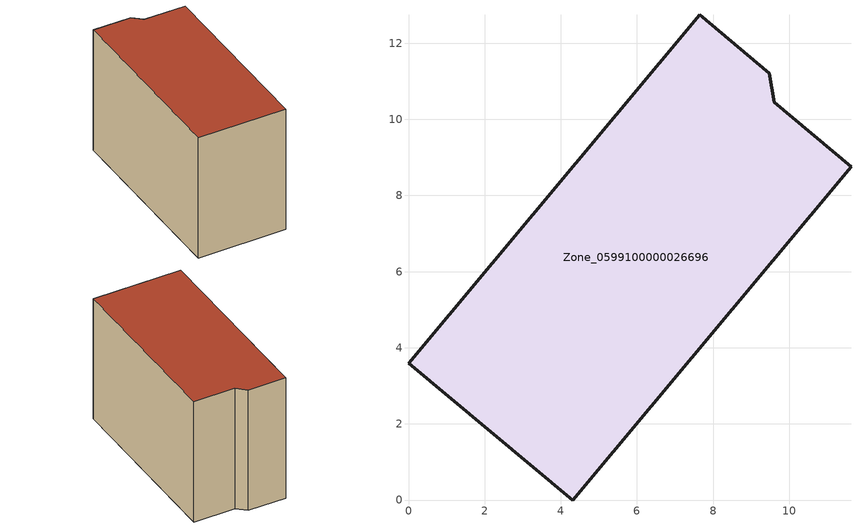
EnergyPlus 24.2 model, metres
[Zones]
Zone_0599100000026696
 floor ground (C_G): 0,3.59 7.65,12.74 9.48,11.21 9.6,10.45 11.62,8.76 4.31,0 z0
 wall outside (C_F): 4.31,0 11.62,8.76 9.6,10.45 9.48,11.21 7.65,12.74 0,3.59 4.31,0 z0:8.23
 roof outside (C_R): 7.65,12.74 0,3.59 4.31,0 11.62,8.76 9.6,10.45 9.48,11.21 z8.23
[BUILDING]
Pand.0599100000026696: North Axis=0; Terrain=City; Loads Convergence Tolerance Value=0.04; Temperature Convergence Tolerance Value=0.4; Solar Distribution=FullExterior; Maximum Number of Warmup Days=25; Minimum Number of Warmup Days=1
[Site:Location]
Rotterdam.The.Hague.AP_ZH_NLD Design_Conditions: Latitude=51.96; Longitude=4.45; Time Zone=1; Elevation=-4.5
[SITE:GROUNDTEMPERATURE:BUILDINGSURFACE]
18, 18, 18, 18, 18, 18, 18, 18, 18, 18, 18, 18
[MATERIAL] Thermal Absorptance=0.9; Solar Absorptance=0.7; Visible Absorptance=0.7
Name | Roughness | Thickness | Conductivity | Density | Specific Heat
G.TI.1946 | MediumSmooth | 0.15 | 1 | 540 | 1210
F.TI.1946 | Rough | 0.3 | 0.857143 | 1920 | 840
R.TI.1946 | MediumRough | 0.2 | 0.1 | 1500 | 1000
[CONSTRUCTION]
C_G: G.TI.1946
C_F: F.TI.1946
C_R: R.TI.1946
[ZONE]
Zone_0599100000026696: Type=1; Multiplier=1; Ceiling Height=Autocalculate; Volume=Autocalculate; Floor Area=autocalculate; Part of Total Floor Area=Yes
[ZONEINFILTRATION:DESIGNFLOWRATE]
Infil_Zone_0599100000026696: Zone or ZoneList or Space or SpaceList=Zone_0599100000026696; Schedule=AlwaysOn; Design Flow Rate Calculation Method=Flow/Area; Flow Rate per Floor Area=0.003; Constant Term Coefficient=1; Temperature Term Coefficient=0; Velocity Term Coefficient=0; Velocity Squared Term Coefficient=0
[HVACTEMPLATE:ZONE:IDEALLOADSAIRSYSTEM]
Zone_0599100000026696: Maximum Heating Supply Air Temperature=50; Minimum Cooling Supply Air Temperature=13; Maximum Heating Supply Air Humidity Ratio=0.0156; Minimum Cooling Supply Air Humidity Ratio=0.0077; Heating Limit=NoLimit; Cooling Limit=NoLimit; Dehumidification Control Type=ConstantSensibleHeatRatio; Cooling Sensible Heat Ratio=0.7; Dehumidification Setpoint=60; Humidification Control Type=None; Humidification Setpoint=30; Outdoor Air Method=None; Outdoor Air Flow Rate per Person=0.00944; Outdoor Air Flow Rate per Zone Floor Area=0; Outdoor Air Flow Rate per Zone=0; Demand Controlled Ventilation Type=None; Outdoor Air Economizer Type=NoEconomizer; Heat Recovery Type=None; Sensible Heat Recovery Effectiveness=0.7; Latent Heat Recovery Effectiveness=0.65
[ZONECONTROL:THERMOSTAT]
ThermostatControl_Zone_0599100000026696: Zone or ZoneList=Zone_0599100000026696; Control Type Schedule=DualSetpointControlType; Control 1=Thermostat_Zone_0599100000026696; Temperature Difference Between Cutout And Setpoint=0
[THERMOSTATSETPOINT:DUALSETPOINT]
Thermostat_Zone_0599100000026696: Heating Setpoint Temperature Schedule=HeatingSetpoint_Zone_0599100000026696; Cooling Setpoint Temperature Schedule=CoolingSetpoint_Zone_0599100000026696
[SCHEDULE:COMPACT]
HeatingSetpoint_Zone_0599100000026696: Through: 12/31, For: AllDays, Until: 24:00, 21
CoolingSetpoint_Zone_0599100000026696: Through: 12/31, For: AllDays, Until: 24:00, 24
DualSetpointControlType: Through: 12/31, For: AllDays, Until: 24:00, 4
AlwaysOn: Through: 12/31, For: AllDays, Until: 24:00, 1
